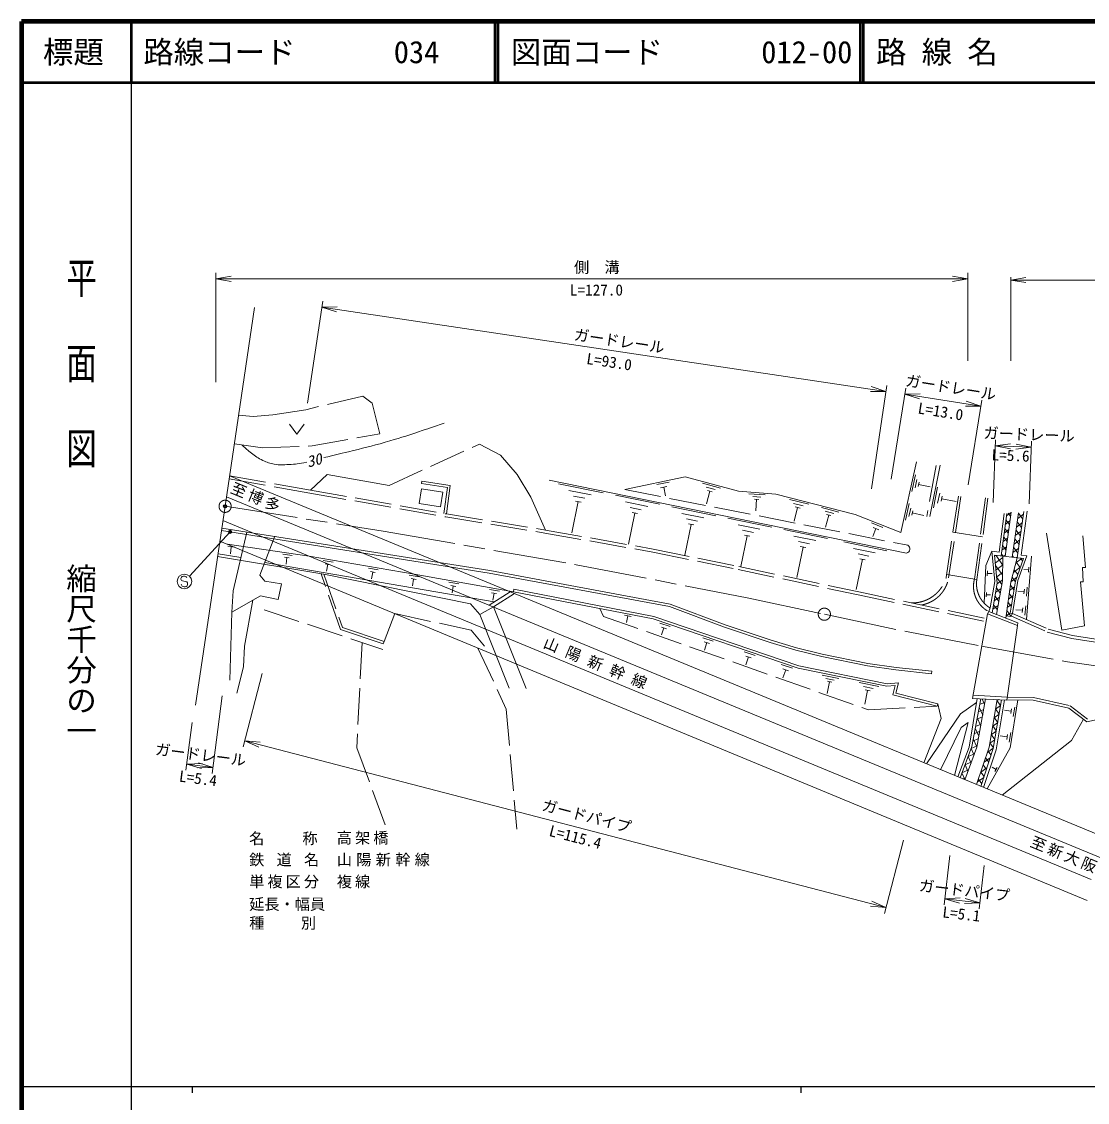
# Model space of a CAD drawing. Units: millimetres, scale not verified. Extents: x 40000 to 680000, y 20000 to 380000.
# Drawn here: x 40000 to 215096, y 202409 to 380000 of the extents above; entities that cross this region are included whole.
import ezdxf
from ezdxf.enums import TextEntityAlignment as Align

# ---------------------------------------------------------------- set-up
doc = ezdxf.new("R2010")
doc.units = ezdxf.units.MM
doc.header["$LTSCALE"] = 1000
doc.header["$PDMODE"] = 32
doc.header["$PDSIZE"] = 500
doc.linetypes.add('CHAIN', pattern=[18.5, 12, -1.5, 3.5, -1.5])
doc.linetypes.add('DASHED', pattern=[7.5, 6, -1.5])
for name, color, linetype, lineweight in [('M-BGD', 7, 'Continuous', 13), ('M-BMK', 2, 'CHAIN', 13), ('M-BMK-OTRS', 5, 'Continuous', 13), ('M-STR-HTXT', 7, 'Continuous', 13), ('M-STR-STR1', 1, 'Continuous', 13), ('M-TTL', 2, 'Continuous', 140), ('M-TTL-BAND', 7, 'Continuous', 25), ('M-TTL-LINE', 7, 'Continuous', 50)]:
    doc.layers.add(name, color=color, linetype=linetype, lineweight=lineweight)
doc.layers.add('M-OTRS', color=6, linetype='Continuous')
doc.layers.add('M-TTL-TXT', color=7, linetype='Continuous')
doc.styles.add('@ＭＳ ゴシック', font='')
doc.styles.add('ＭＳ ゴシック', font='')
doc.styles.get('@ＭＳ ゴシック').set_extended_font_data('@MS Gothic')
doc.styles.get('ＭＳ ゴシック').set_extended_font_data('MS Gothic')

# ---------------------------------------------------------------- blocks, each defined once
blk = doc.blocks.new('open_arrow')
at = {"color": 0, "linetype": 'Continuous', "lineweight": -2}
blk.add_lwpolyline([(7.5, 1.25), (0, 0), (7.5, -1.25)], dxfattribs=at)

msp = doc.modelspace()

# ---------------------------------------------------------------- hatches: boundary and pattern name
at = {"layer": 'M-BGD'}
h = msp.add_hatch(dxfattribs=at)
h.set_pattern_fill('USER', color=256, style=0, pattern_type=2)
h.set_pattern_definition([(127.575, (201485, 293482), (-792.56, -609.8), []), (217.575, (201485, 293482), (609.8, -792.56), [])])
h.paths.add_polyline_path([(200937, 292195), (201843, 299149), (202558, 299400), (201579, 292125)])
h = msp.add_hatch(dxfattribs=at)
h.set_pattern_fill('USER', color=256, style=0, pattern_type=2)
h.set_pattern_definition([(126.867, (203553, 294528), (-800.03, -599.96), []), (216.867, (203553, 294528), (599.96, -800.03), [])])
h.paths.add_polyline_path([(202745, 291999), (203790, 299307), (204679, 299497), (203582, 291908)])
h = msp.add_hatch(dxfattribs=at)
h.set_pattern_fill('USER', color=256, style=0, pattern_type=2)
h.set_pattern_definition([(125.268, (200238, 285143), (-816.46, -577.4), []), (215.268, (200238, 285143), (577.4, -816.46), [])])
h.paths.add_polyline_path([(199462, 282828), (200301, 287721), (199862, 292311), (201212, 292165), (201099, 287891), (200171, 282553)])
h = msp.add_hatch(dxfattribs=at)
h.set_pattern_fill('USER', color=256, style=0, pattern_type=2)
h.set_pattern_definition([(126.947, (202235, 282704), (-799.19, -601.07), []), (216.947, (202235, 282704), (601.07, -799.19), [])])
h.paths.add_polyline_path([(201729, 282361), (202512, 287895), (203582, 291908), (204580, 291800), (203264, 288070), (202427, 282771), (202814, 282762), (202512, 282229)])
h = msp.add_hatch(dxfattribs=at)
h.set_pattern_fill('USER', color=256, style=0, pattern_type=2)
h.set_pattern_definition([(114.269, (195490, 259223), (-911.62, -411.02), []), (204.269, (195490, 259223), (411.02, -911.62), [])])
h.paths.add_polyline_path([(194178, 255756), (196113, 260867), (197578, 268733), (198381, 268693), (196949, 260763), (194969, 255430)])
h = msp.add_hatch(dxfattribs=at)
h.set_pattern_fill('USER', color=256, style=0, pattern_type=2)
h.set_pattern_definition([(305.591, (200837, 267612), (813.19, 581.994), []), (35.591, (200837, 267612), (-581.994, 813.19), [])])
h.paths.add_polyline_path([(200264, 268600), (198971, 260798), (196902, 254631), (197601, 254342), (199634, 260554), (201000, 268563)])

# ---------------------------------------------------------------- linework, layer by layer
for p, q in [((84026, 313827), (85226, 312227)), ((85226, 312227), (86426, 313827)), ((186238, 302776), (186841, 305513)), ((189215, 298657), (190923, 307129)), ((74170, 305348), (218392, 245750)), ((105738, 304507), (105677, 304112)), ((105677, 304112), (109961, 303451)), ((105738, 304507), (110409, 303787)), ((110409, 303787), (109784, 299109)), ((126681, 304631), (185406, 292674)), ((128228, 304075), (135562, 302582)), ((144348, 303912), (146393, 304342)), ((151836, 304141), (154806, 303348)), ((186799, 303369), (187101, 304738)), ((187285, 303621), (187436, 304305)), ((187361, 303963), (189276, 303540)), ((73662, 301918), (217580, 242482)), ((109961, 303451), (109388, 299162)), ((129912, 302968), (133579, 302222)), ((130680, 302048), (132513, 301675)), ((137543, 302179), (144833, 300694)), ((144989, 303406), (146011, 303621)), ((145500, 303514), (145801, 302083)), ((152460, 303497), (153945, 303101)), ((153083, 302853), (152529, 300774)), ((152712, 302952), (153455, 302754)), ((159466, 302431), (162170, 302216)), ((160109, 301971), (161462, 301864)), ((189816, 300122), (190493, 303480)), ((190489, 300860), (190828, 302539)), ((191077, 301178), (191247, 302018)), ((131447, 301129), (130402, 295995)), ((130989, 301222), (131905, 301035)), ((139217, 301078), (142862, 300336)), ((139980, 300164), (141802, 299793)), ((146814, 300291), (154062, 298815)), ((160415, 301539), (161091, 301485)), ((160753, 301512), (160603, 299619)), ((166163, 301490), (169312, 300682)), ((166829, 300816), (168403, 300412)), ((167495, 300142), (166929, 297938)), ((167102, 300243), (167889, 300041)), ((171393, 300148), (174252, 299414)), ((185198, 298064), (185805, 300815)), ((191162, 301598), (193512, 301124)), ((140743, 299249), (139704, 294146)), ((140287, 299342), (141198, 299156)), ((148479, 299197), (152103, 298459)), ((156043, 298412), (163249, 296945)), ((171998, 299535), (173428, 299168)), ((172603, 298923), (172089, 296921)), ((172245, 299015), (172960, 298831)), ((185763, 298661), (186066, 300036)), ((186251, 298913), (186403, 299601)), ((186327, 299257), (188253, 298832)), ((201843, 299149), (200937, 292195)), ((201579, 292125), (202558, 299400)), ((203790, 299307), (202745, 291999)), ((204679, 299497), (203582, 291908)), ((72901, 296781), (116902, 289786)), ((73085, 298019), (215741, 239032)), ((149996, 297378), (148963, 292305)), ((149237, 298288), (151049, 297919)), ((149543, 297471), (150449, 297286)), ((157698, 297324), (161301, 296591)), ((179652, 297627), (181516, 296881)), ((180360, 296695), (179838, 295390)), ((179894, 296881), (180826, 296509)), ((72839, 296386), (116834, 289392)), ((159206, 295516), (158179, 290472)), ((158452, 296420), (160254, 296054)), ((158756, 295608), (159657, 295425)), ((165230, 296541), (172394, 295083)), ((166875, 295460), (170457, 294731)), ((193017, 296092), (197891, 295330)), ((72584, 294641), (215068, 235581)), ((73866, 293782), (75033, 293625)), ((74450, 293703), (74293, 292536)), ((168375, 293663), (167354, 288648)), ((167625, 294561), (169416, 294197)), ((167927, 293754), (168822, 293572)), ((175064, 294530), (182160, 293038)), ((176689, 293447), (180237, 292701)), ((82899, 292491), (84425, 292268)), ((83213, 291978), (83976, 291866)), ((83595, 291922), (83439, 290854)), ((89565, 291456), (91180, 291178)), ((178165, 291655), (177121, 286688)), ((177427, 292551), (179201, 292178)), ((177721, 291748), (178608, 291562)), ((199862, 292311), (204580, 291800)), ((205074, 281761), (205936, 292138)), ((117631, 284632), (79973, 291149)), ((89886, 290902), (90693, 290763)), ((90289, 290832), (90095, 289702)), ((96972, 290181), (98594, 289902)), ((97294, 289625), (98105, 289485)), ((97699, 289555), (97504, 288420)), ((116902, 289786), (146552, 284296)), ((198644, 288937), (198680, 289737)), ((205451, 289927), (204631, 289995)), ((205485, 290337), (205417, 289517)), ((66262, 288691), (66132, 288504)), ((66132, 288504), (66132, 288367)), ((66132, 288367), (66264, 288164)), ((66402, 288823), (66262, 288691)), ((66264, 288164), (66456, 288102)), ((66594, 288890), (66402, 288823)), ((66456, 288102), (67120, 287967)), ((66734, 288890), (66594, 288890)), ((66918, 288828), (66734, 288890)), ((67061, 288758), (66918, 288828)), ((67120, 288631), (67061, 288758)), ((67120, 287967), (67244, 287776)), ((67244, 287776), (67247, 287500)), ((103672, 289024), (105293, 288742)), ((103992, 288467), (104803, 288326)), ((104398, 288396), (104200, 287261)), ((110197, 287884), (111807, 287601)), ((116834, 289392), (146445, 283909)), ((191978, 289173), (196932, 288312)), ((198662, 289337), (199462, 289302)), ((66264, 287446), (66200, 287571)), ((66394, 287249), (66264, 287446)), ((66529, 287179), (66394, 287249)), ((66715, 287114), (66529, 287179)), ((66861, 287114), (66715, 287114)), ((67055, 287177), (66861, 287114)), ((67187, 287311), (67055, 287177)), ((67247, 287500), (67187, 287311)), ((110515, 287330), (111320, 287189)), ((110917, 287260), (110720, 286133)), ((116791, 284107), (120282, 286293)), ((116891, 286709), (118507, 286425)), ((117210, 286153), (118018, 286011)), ((117614, 286082), (117415, 284950)), ((120889, 286717), (120812, 286324)), ((120812, 286324), (143742, 281850)), ((120889, 286717), (143845, 282238)), ((198490, 285489), (198521, 286178)), ((204711, 286348), (203685, 286433)), ((204741, 286715), (204681, 285982)), ((205211, 287044), (205090, 285579)), ((146552, 284296), (155599, 280897)), ((198505, 285834), (199195, 285803)), ((74523, 282963), (74226, 271764)), ((115307, 282573), (120118, 270493)), ((117503, 283813), (122889, 270441)), ((139035, 282463), (140140, 282248)), ((146445, 283909), (155464, 280520)), ((199116, 283648), (198906, 283044)), ((204432, 283266), (203352, 283356)), ((204464, 283652), (204400, 282881)), ((204959, 283999), (204830, 282457)), ((139587, 282355), (139372, 281251)), ((143742, 281850), (167586, 273746)), ((143845, 282238), (167691, 274133)), ((144879, 281147), (146528, 280586)), ((155599, 280897), (163129, 278335)), ((145123, 280512), (145948, 280232)), ((145535, 280372), (145143, 279217)), ((155464, 280520), (163007, 277954)), ((151891, 278764), (153623, 278175)), ((152147, 278097), (153013, 277803)), ((152580, 277950), (152168, 276738)), ((163007, 277954), (167209, 276693)), ((163129, 278335), (167312, 277080)), ((167312, 277080), (171548, 276086)), ((158709, 276446), (160520, 275831)), ((158977, 275749), (159883, 275441)), ((159430, 275595), (158999, 274327)), ((167209, 276693), (171461, 275696)), ((171461, 275696), (178957, 274123)), ((171548, 276086), (179026, 274518)), ((164779, 274383), (166662, 273743)), ((165058, 273658), (165999, 273338)), ((165529, 273498), (165081, 272181)), ((167586, 273746), (182168, 270784)), ((167691, 274133), (182193, 271187)), ((178957, 274123), (183649, 273476)), ((179026, 274518), (183697, 273873)), ((183697, 273873), (189519, 273245)), ((171542, 272636), (174289, 272078)), ((172145, 272085), (173519, 271805)), ((183649, 273476), (189476, 272848)), ((189519, 273245), (189476, 272848)), ((172748, 271533), (172357, 269609)), ((172405, 271603), (173092, 271463)), ((177578, 271410), (180813, 270753)), ((178288, 270761), (179905, 270432)), ((178998, 270111), (178538, 267847)), ((178594, 270193), (179402, 270029)), ((182168, 270784), (183542, 270886)), ((182193, 271187), (184076, 271327)), ((183542, 270886), (183130, 269365)), ((184076, 271327), (183623, 269653)), ((183130, 269365), (190427, 267522)), ((183623, 269653), (190525, 267910)), ((190525, 267910), (190427, 267522)), ((202575, 266667), (201499, 266834)), ((202635, 267051), (202515, 266283)), ((203155, 267363), (202917, 265827)), ((201962, 262849), (201838, 262049)), ((202504, 263174), (202256, 261574)), ((201900, 262449), (200780, 262623)), ((200092, 257121), (199448, 257480)), ((200272, 257444), (199913, 256799))]:
    msp.add_line(p, q, dxfattribs=at)
at = {"layer": 'M-BGD', "linetype": 'DASHED'}
for p, q in [((190272, 307036), (188715, 298669)), ((74084, 304855), (87351, 302521)), ((74170, 305348), (87438, 303013)), ((87351, 302521), (109701, 298616)), ((87438, 303013), (109784, 299109)), ((139101, 303114), (185598, 293955)), ((191903, 288675), (194065, 303073)), ((192299, 288616), (194460, 303014)), ((196536, 288366), (198476, 302566)), ((196932, 288312), (198872, 302512)), ((109701, 298616), (125981, 295967)), ((109784, 299109), (126065, 296460)), ((125981, 295967), (143681, 292831)), ((126065, 296460), (143774, 293322)), ((143774, 293322), (157824, 290464)), ((72278, 292573), (76033, 291938)), ((143681, 292831), (157722, 289974)), ((157722, 289974), (177452, 285792)), ((157824, 290464), (177555, 286281)), ((92411, 280097), (89225, 289255)), ((89631, 289187), (92743, 280428)), ((177555, 286281), (198472, 281923)), ((177452, 285792), (198370, 281434)), ((79857, 283347), (99345, 276828)), ((202814, 282762), (208678, 280166)), ((202611, 282305), (208512, 279692)), ((208512, 279692), (212550, 278630)), ((208678, 280166), (212652, 279120)), ((212652, 279120), (216487, 278516)), ((212550, 278630), (216433, 278018)), ((201912, 268570), (206199, 268521)), ((201917, 268970), (206246, 268920)), ((206199, 268521), (212070, 267201)), ((206246, 268920), (212242, 267572)), ((212070, 267201), (215030, 264957)), ((212242, 267572), (215124, 265388)), ((215030, 264957), (219332, 265918))]:
    msp.add_line(p, q, dxfattribs=at)
for points in [[(74949, 310600), (79602, 309958), (87708, 310271), (98846, 312259), (97591, 317279), (96074, 318481), (86714, 316233), (81276, 315396), (78033, 315134), (75652, 315348)], [(100376, 303759), (115213, 310588), (118665, 308758), (121436, 305568), (123633, 301855), (126065, 296460)], [(99543, 278130), (101338, 282723), (113859, 280008), (116055, 277394)], [(134972, 283562), (135602, 282266), (179161, 266893), (190427, 267522)], [(95926, 277972), (95075, 260687), (99897, 247603)], [(114977, 277070), (119630, 267037), (121339, 247288)]]:
    msp.add_lwpolyline(points, dxfattribs=at)
at = {"layer": 'M-BGD'}
for points in [[(139101, 303114), (149023, 305202), (157774, 302866), (163909, 302378), (176948, 299032), (184443, 296034), (187014, 307686)], [(87438, 303013), (90196, 305607), (100376, 303759)], [(199418, 293002), (200626, 292817), (201439, 299161)], [(205184, 299565), (204208, 292314), (205149, 292244), (203650, 288165), (202814, 282762)], [(77007, 296129), (74767, 286484), (74523, 282963), (79229, 285647), (82157, 285055), (82680, 287600), (79961, 288053), (79159, 289029), (81617, 295432)], [(214323, 295516), (214776, 290286), (214268, 290283), (214423, 287958), (213990, 287927), (214602, 280738), (210906, 280006), (208387, 295920)], [(73849, 294117), (87265, 292156), (104473, 289194), (120812, 286324)], [(72208, 292099), (89631, 289187), (113738, 284351)], [(199116, 283648), (199882, 287982), (199418, 293002), (198418, 290609), (198143, 284435)], [(199862, 292311), (200301, 287721), (199462, 282828)], [(201212, 292165), (201140, 288128), (200171, 282553)], [(203582, 291908), (202512, 287895), (201673, 281971)], [(204580, 291800), (203264, 288070), (202427, 282771), (202814, 282762)], [(120958, 286013), (117503, 283813), (115307, 282573), (113738, 284351)], [(75359, 269678), (76428, 274001), (76591, 277394), (77979, 284935)], [(201729, 282361), (202512, 282229), (202814, 282762)], [(92411, 280097), (99419, 277762), (99543, 278130), (92743, 280428)], [(196988, 268763), (195659, 260798), (193819, 255905)], [(194178, 255756), (196113, 260867), (197578, 268733)], [(198381, 268693), (196949, 260763), (194969, 255430)], [(196902, 254631), (198971, 260798), (200264, 268600)], [(197601, 254342), (199634, 260554), (201000, 268563)], [(201486, 268539), (200087, 260345), (198037, 254162)], [(198649, 253909), (202422, 260693), (203643, 268550)], [(190525, 267910), (191048, 265470), (188212, 258222)], [(188679, 258029), (194265, 266236), (196881, 268118)], [(190985, 257076), (194335, 264005), (195485, 264807), (193288, 256124)], [(201075, 252906), (212506, 261879), (214443, 265402)]]:
    msp.add_lwpolyline(points, dxfattribs=at)
msp.add_lwpolyline([(105320, 300812), (108829, 300254), (109210, 302654), (105701, 303212)], close=True, dxfattribs=at)
for centre, radius in [((74261, 296160), 250), ((74261, 296160), 200), ((74261, 296160), 150), ((74261, 296160), 100), ((74261, 296160), 50), ((74261, 296160), 20), ((66757, 288003), 1200)]:
    msp.add_circle(centre, radius, dxfattribs=at)
msp.add_arc((185191, 293361), 720, 287.34855, 55.62968, dxfattribs=at)
at = {"layer": 'M-BGD', "linetype": 'DASHED'}
for centre, radius, start, end in [((186344, 290264), 5782, 268.3939, 344.05343), ((186901, 289536), 5476, 279.81428, 350.33098), ((201053, 287189), 4668, 165.39941, 242.62003), ((201521, 287617), 4641, 171.3932, 238.78366)]:
    msp.add_arc(centre, radius, start, end, dxfattribs=at)
at = {"layer": 'M-BGD'}
for points, knots in [([(89651, 308351), (91606, 308805), (92109, 308926), (93680, 309312), (96053, 309894), (97389, 310203), (99738, 310877), (101896, 311496), (103091, 311891), (105223, 312596), (106876, 313144), (107407, 313326), (109441, 314041)], [0, 0, 0, 0, 1, 1, 1, 2, 2, 2, 3, 3, 3, 4, 4, 4, 4]), ([(76228, 310424), (76913, 309779), (77126, 309585), (77752, 309110), (78452, 308578), (78844, 308256), (79642, 307886), (80342, 307561), (80757, 307400), (81517, 307266), (82429, 307106), (82962, 307181), (83888, 307220), (85052, 307268), (85479, 307361), (86847, 307607)], [0, 0, 0, 0, 1, 1, 1, 2, 2, 2, 3, 3, 3, 4, 4, 4, 5, 5, 5, 5])]:
    msp.add_open_spline(points, degree=3, knots=knots, dxfattribs=at)
msp.add_point((74261, 296160), dxfattribs=at)
at = {"layer": 'M-BMK'}
for points in [[(73431, 300356), (99374, 296293), (130828, 290803), (159502, 285278), (171883, 282623)], [(171883, 282623), (185398, 279764), (197687, 277359), (211806, 274797), (217715, 273960), (228383, 273071), (231015, 272932), (270432, 273220)]]:
    msp.add_lwpolyline(points, dxfattribs=at)
for centre in [(73431, 300356), (171883, 282623)]:
    msp.add_circle(centre, 1000, dxfattribs=at)
at = {"layer": 'M-BMK-OTRS'}
for p, q in [((73431, 300356), (78272, 333035)), ((68590, 267678), (73431, 300356))]:
    msp.add_line(p, q, dxfattribs=at)
at = {"layer": 'M-OTRS'}
msp.add_point((73431, 300356), dxfattribs=at)
at = {"layer": 'M-STR-HTXT'}
for p, q in [((71906, 320748), (71905, 338730)), ((71905, 337730), (195446, 337732)), ((195447, 324280), (195446, 338732)), ((202512, 324280), (202512, 338026)), ((202512, 337526), (372487, 337526)), ((86958, 317283), (89467, 334076)), ((89319, 333087), (182006, 319242)), ((179617, 303253), (182153, 320231)), ((185276, 319784), (182878, 304793)), ((185118, 318796), (197593, 316800)), ((195522, 303860), (197751, 317788)), ((199608, 300974), (199996, 311306)), ((205520, 300753), (205907, 311084)), ((199958, 310306), (205870, 310085)), ((74261, 296160), (67594, 288863)), ((79526, 272870), (76399, 260845)), ((72962, 269189), (71331, 256464)), ((68010, 264852), (67006, 257019)), ((76651, 261813), (181994, 234419)), ((71458, 257456), (67133, 258010)), ((184869, 245477), (181742, 233452)), ((192474, 242993), (191542, 234877)), ((198151, 241339), (197332, 234211)), ((197447, 235205), (191656, 235870))]:
    msp.add_line(p, q, dxfattribs=at)
at = {"layer": 'M-STR-STR1'}
msp.add_line((196331, 269315), (201917, 268970), dxfattribs=at)
msp.add_lwpolyline([(198697, 282660), (196240, 268800), (201852, 268521), (203601, 280754)], dxfattribs=at)
msp.add_lwpolyline([(198906, 283044), (198697, 282660), (203601, 280754), (203671, 281196)], close=True, dxfattribs=at)
at = {"layer": 'M-TTL'}
for p, q in [((40000, 380000), (40000, 20000)), ((680000, 380000), (40000, 380000))]:
    msp.add_line(p, q, dxfattribs=at)
at = {"layer": 'M-TTL-BAND'}
for p, q in [((58000, 370000), (58000, 20000)), ((40000, 205000), (579000, 205000)), ((68000, 205000), (68000, 204000)), ((168000, 205000), (168000, 204000))]:
    msp.add_line(p, q, dxfattribs=at)
at = {"layer": 'M-TTL-LINE'}
for p, q in [((58000, 380000), (58000, 370000)), ((117750, 380000), (117750, 370000)), ((118250, 380000), (118250, 370000)), ((177750, 380000), (177750, 370000)), ((178250, 380000), (178250, 370000)), ((40000, 370000), (680000, 370000))]:
    msp.add_line(p, q, dxfattribs=at)

# ---------------------------------------------------------------- block references
at = {"layer": 'M-STR-HTXT', "xscale": 333, "yscale": 333}
for p in [(71905, 337730), (202512, 337526)]:
    msp.add_blockref('open_arrow', p, dxfattribs=at)
for p, rotation in [((195446, 337732), 180), ((89319, 333087), 351.5), ((182006, 319242), 171.5), ((185118, 318796), 350.9), ((197593, 316800), 170.9), ((199958, 310306), 357.9), ((205870, 310085), 177.9), ((76651, 261813), 345.4), ((67133, 258010), 352.7), ((71458, 257456), 172.7), ((191656, 235870), 353.4), ((181994, 234419), 165.4), ((197447, 235205), 173.4)]:
    msp.add_blockref('open_arrow', p, dxfattribs=dict(at, rotation=rotation))

# ---------------------------------------------------------------- texts
at = {"layer": 'M-BGD', "style": 'ＭＳ ゴシック', "oblique": 15}
msp.add_text('30', height=1833, rotation=14.853, dxfattribs=at).set_placement((86847, 307607), align=Align.MIDDLE_LEFT)
at = {"layer": 'M-BGD', "style": 'ＭＳ ゴシック'}
for s, p in [('名\u3000\u3000 称', (77378, 245782)), ('延長・幅員', (77378, 234982))]:
    msp.add_text(s, height=1833, rotation=0.001, dxfattribs=at).set_placement(p, align=Align.MIDDLE_LEFT)
at = {"layer": 'M-BGD', "char_height": 1833, "attachment_point": 4, "style": 'ＭＳ ゴシック'}
for s, insert, rotation in [('\\T1.2;至博多', (74481, 303409), 337.56), ('\\T1.56;山陽新幹線', (125861, 277985), 337.535), ('\\T1.2;高架橋', (91778, 245782), 0.001), ('\\T1.2;至新大阪', (205864, 245283), 337.535), ('\\T1.8;鉄道名', (77378, 242182), 0.001), ('\\T1.28;山陽新幹線', (91778, 242182), 0.001), ('\\T1.2;単複区分', (77378, 238582), 0.001), ('\\T1.2;複線', (91778, 238582), 0.001), ('\\T3.4;種別', (77378, 231782), 0.001)]:
    msp.add_mtext(s, dxfattribs=dict(at, insert=insert, rotation=rotation))
at = {"layer": 'M-STR-HTXT', "style": 'ＭＳ ゴシック'}
for s, rotation, p in [('側\u3000溝', 0.001, (130757, 339647)), ('ガードレール', 351.504, (130783, 328622)), ('ガードレール', 350.911, (185262, 321077)), ('ガードレール', 357.852, (198032, 312443)), ('ガードレール', 352.695, (61972, 260491)), ('ガードパイプ', 345.424, (125581, 251348)), ('ガードパイプ', 353.447, (187463, 238096))]:
    msp.add_text(s, height=1833, rotation=rotation, dxfattribs=at).set_placement(p, align=Align.MIDDLE_LEFT)
for s, rotation, p in [('L=127.0', 0.001, (134441, 334437)), ('L=93.0', 351.504, (136326, 322661)), ('L=13.0', 350.911, (190752, 314488)), ('L=5.6', 357.852, (202429, 307253)), ('L=5.4', 352.695, (68808, 254190)), ('L=115.4', 345.424, (130607, 244593)), ('L=5.1', 353.447, (194249, 231914))]:
    msp.add_text(s, height=1833, rotation=rotation, dxfattribs=at).set_placement(p, align=Align.BOTTOM_CENTER)
at = {"layer": 'M-TTL-BAND', "style": '@ＭＳ ゴシック', "width": 1.4}
msp.add_text('平  面  図', height=3666, rotation=270, dxfattribs=at).set_placement((49777, 306475), align=Align.MIDDLE_RIGHT)
at = {"layer": 'M-TTL-BAND', "style": '@ＭＳ ゴシック'}
msp.add_text('縮尺千分の一', height=3666, rotation=270, dxfattribs=at).set_placement((49777, 261030), align=Align.MIDDLE_RIGHT)
at = {"layer": 'M-TTL-TXT', "style": 'ＭＳ ゴシック'}
msp.add_text('標題', height=3666, dxfattribs=at).set_placement((48500, 375000), align=Align.MIDDLE_CENTER)
for s, p in [('路線コード', (60000, 375000)), ('034', (101142, 375000)), ('図面コード', (120380, 375000)), ('012-00', (161521, 375000)), ('路 線 名', (180380, 375000))]:
    msp.add_text(s, height=3666, dxfattribs=at).set_placement(p, align=Align.MIDDLE_LEFT)

doc.saveas('drawing.dxf')
